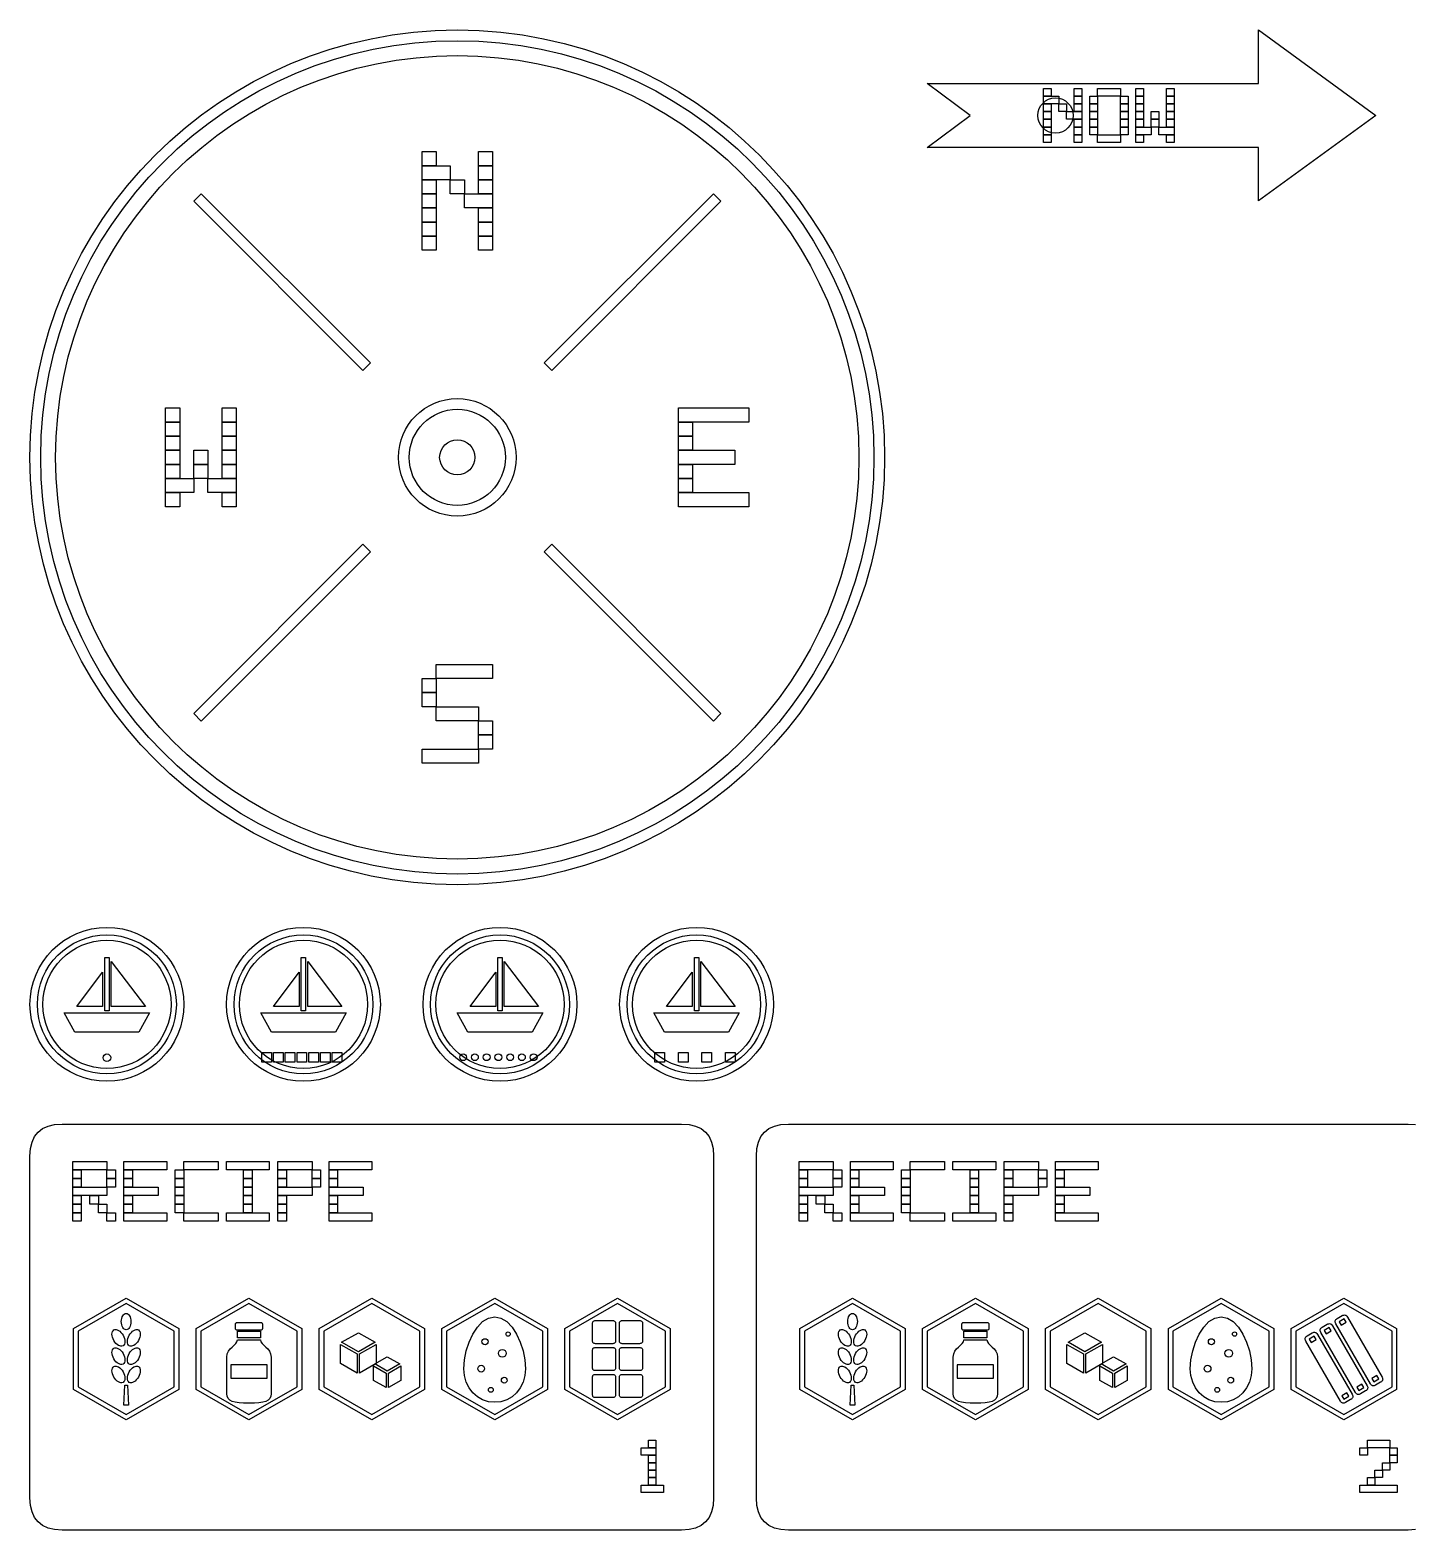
# Model space of a CAD drawing. Extents: x 4 to 296, y 4 to 580.
# Drawn here: x 4 to 133, y 273 to 413.4 of the extents above; entities that cross this region are included whole.
import ezdxf

# ---------------------------------------------------------------- set-up
doc = ezdxf.new("R2010")
doc.units = 0
doc.layers.add('CUT', color=1, linetype='CONTINUOUS')
doc.layers.add('RASTER', color=7, linetype='CONTINUOUS')

msp = doc.modelspace()

# ---------------------------------------------------------------- linework, layer by layer
at = {"layer": 'CUT'}
for points in [[(88, 408.4), (119, 408.4), (119, 413.4), (130, 405.4), (119, 397.4), (119, 402.4), (88, 402.4), (92, 405.4)], [(4, 308), (4.047, 308.703), (4.188, 309.312), (4.422, 309.828), (4.75, 310.25), (5.172, 310.578), (5.688, 310.812), (6.297, 310.953), (7, 311), (65, 311), (65.703, 310.953), (66.313, 310.812), (66.828, 310.578), (67.25, 310.25), (67.578, 309.828), (67.813, 309.312), (67.953, 308.703), (68, 308), (68, 276), (67.953, 275.297), (67.813, 274.687), (67.578, 274.172), (67.25, 273.75), (66.828, 273.422), (66.313, 273.187), (65.703, 273.047), (65, 273), (7, 273), (6.297, 273.047), (5.688, 273.187), (5.172, 273.422), (4.75, 273.75), (4.422, 274.172), (4.188, 274.687), (4.047, 275.297), (4, 276)]]:
    msp.add_lwpolyline(points, close=True, dxfattribs=at)
msp.add_lwpolyline([(133.703, 273.047), (133, 273), (75, 273), (74.297, 273.047), (73.688, 273.187), (73.172, 273.422), (72.75, 273.75), (72.422, 274.172), (72.188, 274.687), (72.047, 275.297), (72, 276), (72, 308), (72.047, 308.703), (72.188, 309.312), (72.422, 309.828), (72.75, 310.25), (73.172, 310.578), (73.688, 310.812), (74.297, 310.953), (75, 311), (133, 311), (133.703, 310.953)], dxfattribs=at)
for centre, radius in [((44, 373.4), 40), ((100, 405.4), 1.65), ((44, 373.4), 1.65), ((11.2, 322.2), 7.2), ((29.6, 322.2), 7.2), ((48, 322.2), 7.2), ((66.4, 322.2), 7.2)]:
    msp.add_circle(centre, radius, dxfattribs=at)
at = {"layer": 'RASTER'}
for points in [[(98.88, 407.92), (99.6, 407.92), (99.6, 407.2), (98.88, 407.2)], [(98.88, 407.2), (100.32, 407.2), (100.32, 406.48), (98.88, 406.48)], [(101.76, 407.92), (102.48, 407.92), (102.48, 407.2), (101.76, 407.2)], [(101.76, 407.2), (102.48, 407.2), (102.48, 406.48), (101.76, 406.48)], [(103.2, 407.2), (103.92, 407.2), (103.92, 406.48), (103.2, 406.48)], [(103.92, 407.92), (106.08, 407.92), (106.08, 407.2), (103.92, 407.2)], [(106.08, 407.2), (106.8, 407.2), (106.8, 406.48), (106.08, 406.48)], [(107.52, 407.92), (108.24, 407.92), (108.24, 407.2), (107.52, 407.2)], [(107.52, 407.2), (108.24, 407.2), (108.24, 406.48), (107.52, 406.48)], [(110.4, 407.92), (111.12, 407.92), (111.12, 407.2), (110.4, 407.2)], [(110.4, 407.2), (111.12, 407.2), (111.12, 406.48), (110.4, 406.48)], [(98.88, 406.48), (99.6, 406.48), (99.6, 405.76), (98.88, 405.76)], [(98.88, 405.76), (99.6, 405.76), (99.6, 405.04), (98.88, 405.04)], [(100.32, 406.48), (101.04, 406.48), (101.04, 405.76), (100.32, 405.76)], [(101.04, 405.76), (102.48, 405.76), (102.48, 405.04), (101.04, 405.04)], [(101.76, 406.48), (102.48, 406.48), (102.48, 405.76), (101.76, 405.76)], [(103.2, 406.48), (103.92, 406.48), (103.92, 405.76), (103.2, 405.76)], [(103.2, 405.76), (103.92, 405.76), (103.92, 405.04), (103.2, 405.04)], [(106.08, 406.48), (106.8, 406.48), (106.8, 405.76), (106.08, 405.76)], [(106.08, 405.76), (106.8, 405.76), (106.8, 405.04), (106.08, 405.04)], [(107.52, 406.48), (108.24, 406.48), (108.24, 405.76), (107.52, 405.76)], [(107.52, 405.76), (108.24, 405.76), (108.24, 405.04), (107.52, 405.04)], [(108.96, 405.76), (109.68, 405.76), (109.68, 405.04), (108.96, 405.04)], [(110.4, 406.48), (111.12, 406.48), (111.12, 405.76), (110.4, 405.76)], [(110.4, 405.76), (111.12, 405.76), (111.12, 405.04), (110.4, 405.04)], [(98.88, 405.04), (99.6, 405.04), (99.6, 404.32), (98.88, 404.32)], [(101.76, 405.04), (102.48, 405.04), (102.48, 404.32), (101.76, 404.32)], [(103.2, 405.04), (103.92, 405.04), (103.92, 404.32), (103.2, 404.32)], [(106.08, 405.04), (106.8, 405.04), (106.8, 404.32), (106.08, 404.32)], [(107.52, 405.04), (108.24, 405.04), (108.24, 404.32), (107.52, 404.32)], [(108.96, 405.04), (109.68, 405.04), (109.68, 404.32), (108.96, 404.32)], [(110.4, 405.04), (111.12, 405.04), (111.12, 404.32), (110.4, 404.32)], [(98.88, 404.32), (99.6, 404.32), (99.6, 403.6), (98.88, 403.6)], [(98.88, 403.6), (99.6, 403.6), (99.6, 402.88), (98.88, 402.88)], [(101.76, 404.32), (102.48, 404.32), (102.48, 403.6), (101.76, 403.6)], [(101.76, 403.6), (102.48, 403.6), (102.48, 402.88), (101.76, 402.88)], [(103.2, 404.32), (103.92, 404.32), (103.92, 403.6), (103.2, 403.6)], [(103.92, 403.6), (106.08, 403.6), (106.08, 402.88), (103.92, 402.88)], [(106.08, 404.32), (106.8, 404.32), (106.8, 403.6), (106.08, 403.6)], [(107.52, 404.32), (108.96, 404.32), (108.96, 403.6), (107.52, 403.6)], [(107.52, 403.6), (108.24, 403.6), (108.24, 402.88), (107.52, 402.88)], [(109.68, 404.32), (111.12, 404.32), (111.12, 403.6), (109.68, 403.6)], [(110.4, 403.6), (111.12, 403.6), (111.12, 402.88), (110.4, 402.88)], [(40.7, 402.02), (42.02, 402.02), (42.02, 400.7), (40.7, 400.7)], [(45.98, 402.02), (47.3, 402.02), (47.3, 400.7), (45.98, 400.7)], [(40.7, 400.7), (43.34, 400.7), (43.34, 399.38), (40.7, 399.38)], [(45.98, 400.7), (47.3, 400.7), (47.3, 399.38), (45.98, 399.38)], [(40.7, 399.38), (42.02, 399.38), (42.02, 398.06), (40.7, 398.06)], [(43.34, 399.38), (44.66, 399.38), (44.66, 398.06), (43.34, 398.06)], [(45.98, 399.38), (47.3, 399.38), (47.3, 398.06), (45.98, 398.06)], [(35.161, 381.532), (19.322, 397.371), (20.029, 398.078), (35.868, 382.239)], [(40.7, 398.06), (42.02, 398.06), (42.02, 396.74), (40.7, 396.74)], [(44.66, 398.06), (47.3, 398.06), (47.3, 396.74), (44.66, 396.74)], [(52.132, 382.239), (67.971, 398.078), (68.678, 397.371), (52.839, 381.532)], [(40.7, 396.74), (42.02, 396.74), (42.02, 395.42), (40.7, 395.42)], [(45.98, 396.74), (47.3, 396.74), (47.3, 395.42), (45.98, 395.42)], [(40.7, 395.42), (42.02, 395.42), (42.02, 394.1), (40.7, 394.1)], [(45.98, 395.42), (47.3, 395.42), (47.3, 394.1), (45.98, 394.1)], [(40.7, 394.1), (42.02, 394.1), (42.02, 392.78), (40.7, 392.78)], [(45.98, 394.1), (47.3, 394.1), (47.3, 392.78), (45.98, 392.78)], [(16.7, 378.02), (18.02, 378.02), (18.02, 376.7), (16.7, 376.7)], [(21.98, 378.02), (23.3, 378.02), (23.3, 376.7), (21.98, 376.7)], [(64.7, 378.02), (71.3, 378.02), (71.3, 376.7), (64.7, 376.7)], [(16.7, 376.7), (18.02, 376.7), (18.02, 375.38), (16.7, 375.38)], [(21.98, 376.7), (23.3, 376.7), (23.3, 375.38), (21.98, 375.38)], [(64.7, 376.7), (66.02, 376.7), (66.02, 375.38), (64.7, 375.38)], [(16.7, 375.38), (18.02, 375.38), (18.02, 374.06), (16.7, 374.06)], [(21.98, 375.38), (23.3, 375.38), (23.3, 374.06), (21.98, 374.06)], [(64.7, 375.38), (66.02, 375.38), (66.02, 374.06), (64.7, 374.06)], [(16.7, 374.06), (18.02, 374.06), (18.02, 372.74), (16.7, 372.74)], [(19.34, 374.06), (20.66, 374.06), (20.66, 372.74), (19.34, 372.74)], [(21.98, 374.06), (23.3, 374.06), (23.3, 372.74), (21.98, 372.74)], [(64.7, 374.06), (69.98, 374.06), (69.98, 372.74), (64.7, 372.74)], [(16.7, 372.74), (18.02, 372.74), (18.02, 371.42), (16.7, 371.42)], [(19.34, 372.74), (20.66, 372.74), (20.66, 371.42), (19.34, 371.42)], [(21.98, 372.74), (23.3, 372.74), (23.3, 371.42), (21.98, 371.42)], [(64.7, 372.74), (66.02, 372.74), (66.02, 371.42), (64.7, 371.42)], [(16.7, 371.42), (19.34, 371.42), (19.34, 370.1), (16.7, 370.1)], [(20.66, 371.42), (23.3, 371.42), (23.3, 370.1), (20.66, 370.1)], [(64.7, 371.42), (66.02, 371.42), (66.02, 370.1), (64.7, 370.1)], [(16.7, 370.1), (18.02, 370.1), (18.02, 368.78), (16.7, 368.78)], [(21.98, 370.1), (23.3, 370.1), (23.3, 368.78), (21.98, 368.78)], [(64.7, 370.1), (71.3, 370.1), (71.3, 368.78), (64.7, 368.78)], [(35.868, 364.561), (20.029, 348.722), (19.322, 349.429), (35.161, 365.268)], [(52.839, 365.268), (68.678, 349.429), (67.971, 348.722), (52.132, 364.561)], [(42.02, 354.02), (47.3, 354.02), (47.3, 352.7), (42.02, 352.7)], [(40.7, 352.7), (42.02, 352.7), (42.02, 351.38), (40.7, 351.38)], [(40.7, 351.38), (42.02, 351.38), (42.02, 350.06), (40.7, 350.06)], [(42.02, 350.06), (45.98, 350.06), (45.98, 348.74), (42.02, 348.74)], [(45.98, 348.74), (47.3, 348.74), (47.3, 347.42), (45.98, 347.42)], [(45.98, 347.42), (47.3, 347.42), (47.3, 346.1), (45.98, 346.1)], [(40.7, 346.1), (45.98, 346.1), (45.98, 344.78), (40.7, 344.78)], [(11, 326.6), (11.4, 326.6), (11.4, 321.6), (11, 321.6)], [(11.6, 326.2), (14.8, 322), (11.6, 322)], [(29.4, 326.6), (29.8, 326.6), (29.8, 321.6), (29.4, 321.6)], [(30, 326.2), (33.2, 322), (30, 322)], [(47.8, 326.6), (48.2, 326.6), (48.2, 321.6), (47.8, 321.6)], [(48.4, 326.2), (51.6, 322), (48.4, 322)], [(66.2, 326.6), (66.6, 326.6), (66.6, 321.6), (66.2, 321.6)], [(66.8, 326.2), (70, 322), (66.8, 322)], [(10.8, 325.2), (10.8, 322), (8.4, 322)], [(29.2, 325.2), (29.2, 322), (26.8, 322)], [(47.6, 325.2), (47.6, 322), (45.2, 322)], [(66, 325.2), (66, 322), (63.6, 322)], [(7.2, 321.4), (15.2, 321.4), (14.2, 319.6), (8.2, 319.6)], [(25.6, 321.4), (33.6, 321.4), (32.6, 319.6), (26.6, 319.6)], [(44, 321.4), (52, 321.4), (51, 319.6), (45, 319.6)], [(62.4, 321.4), (70.4, 321.4), (69.4, 319.6), (63.4, 319.6)], [(25.7, 317.7), (26.6, 317.7), (26.6, 316.8), (25.7, 316.8)], [(26.8, 317.7), (27.7, 317.7), (27.7, 316.8), (26.8, 316.8)], [(27.9, 317.7), (28.8, 317.7), (28.8, 316.8), (27.9, 316.8)], [(29, 317.7), (29.9, 317.7), (29.9, 316.8), (29, 316.8)], [(30.1, 317.7), (31, 317.7), (31, 316.8), (30.1, 316.8)], [(31.2, 317.7), (32.1, 317.7), (32.1, 316.8), (31.2, 316.8)], [(32.3, 317.7), (33.2, 317.7), (33.2, 316.8), (32.3, 316.8)], [(62.5, 317.7), (63.4, 317.7), (63.4, 316.8), (62.5, 316.8)], [(64.7, 317.7), (65.6, 317.7), (65.6, 316.8), (64.7, 316.8)], [(66.9, 317.7), (67.8, 317.7), (67.8, 316.8), (66.9, 316.8)], [(69.1, 317.7), (70, 317.7), (70, 316.8), (69.1, 316.8)], [(8, 307.5), (11.2, 307.5), (11.2, 306.7), (8, 306.7)], [(12.8, 307.5), (16.8, 307.5), (16.8, 306.7), (12.8, 306.7)], [(18.4, 307.5), (21.6, 307.5), (21.6, 306.7), (18.4, 306.7)], [(22.4, 307.5), (26.4, 307.5), (26.4, 306.7), (22.4, 306.7)], [(27.2, 307.5), (30.4, 307.5), (30.4, 306.7), (27.2, 306.7)], [(32, 307.5), (36, 307.5), (36, 306.7), (32, 306.7)], [(76, 307.5), (79.2, 307.5), (79.2, 306.7), (76, 306.7)], [(80.8, 307.5), (84.8, 307.5), (84.8, 306.7), (80.8, 306.7)], [(86.4, 307.5), (89.6, 307.5), (89.6, 306.7), (86.4, 306.7)], [(90.4, 307.5), (94.4, 307.5), (94.4, 306.7), (90.4, 306.7)], [(95.2, 307.5), (98.4, 307.5), (98.4, 306.7), (95.2, 306.7)], [(100, 307.5), (104, 307.5), (104, 306.7), (100, 306.7)], [(8, 306.7), (8.8, 306.7), (8.8, 305.9), (8, 305.9)], [(11.2, 306.7), (12, 306.7), (12, 305.9), (11.2, 305.9)], [(12.8, 306.7), (13.6, 306.7), (13.6, 305.9), (12.8, 305.9)], [(17.6, 306.7), (18.4, 306.7), (18.4, 305.9), (17.6, 305.9)], [(24, 306.7), (24.8, 306.7), (24.8, 305.9), (24, 305.9)], [(27.2, 306.7), (28, 306.7), (28, 305.9), (27.2, 305.9)], [(30.4, 306.7), (31.2, 306.7), (31.2, 305.9), (30.4, 305.9)], [(32, 306.7), (32.8, 306.7), (32.8, 305.9), (32, 305.9)], [(76, 306.7), (76.8, 306.7), (76.8, 305.9), (76, 305.9)], [(79.2, 306.7), (80, 306.7), (80, 305.9), (79.2, 305.9)], [(80.8, 306.7), (81.6, 306.7), (81.6, 305.9), (80.8, 305.9)], [(85.6, 306.7), (86.4, 306.7), (86.4, 305.9), (85.6, 305.9)], [(92, 306.7), (92.8, 306.7), (92.8, 305.9), (92, 305.9)], [(95.2, 306.7), (96, 306.7), (96, 305.9), (95.2, 305.9)], [(98.4, 306.7), (99.2, 306.7), (99.2, 305.9), (98.4, 305.9)], [(100, 306.7), (100.8, 306.7), (100.8, 305.9), (100, 305.9)], [(8, 305.9), (8.8, 305.9), (8.8, 305.1), (8, 305.1)], [(8, 305.1), (11.2, 305.1), (11.2, 304.3), (8, 304.3)], [(11.2, 305.9), (12, 305.9), (12, 305.1), (11.2, 305.1)], [(12.8, 305.9), (13.6, 305.9), (13.6, 305.1), (12.8, 305.1)], [(12.8, 305.1), (16, 305.1), (16, 304.3), (12.8, 304.3)], [(17.6, 305.9), (18.4, 305.9), (18.4, 305.1), (17.6, 305.1)], [(17.6, 305.1), (18.4, 305.1), (18.4, 304.3), (17.6, 304.3)], [(24, 305.9), (24.8, 305.9), (24.8, 305.1), (24, 305.1)], [(24, 305.1), (24.8, 305.1), (24.8, 304.3), (24, 304.3)], [(27.2, 305.9), (28, 305.9), (28, 305.1), (27.2, 305.1)], [(27.2, 305.1), (30.4, 305.1), (30.4, 304.3), (27.2, 304.3)], [(30.4, 305.9), (31.2, 305.9), (31.2, 305.1), (30.4, 305.1)], [(32, 305.9), (32.8, 305.9), (32.8, 305.1), (32, 305.1)], [(32, 305.1), (35.2, 305.1), (35.2, 304.3), (32, 304.3)], [(76, 305.9), (76.8, 305.9), (76.8, 305.1), (76, 305.1)], [(76, 305.1), (79.2, 305.1), (79.2, 304.3), (76, 304.3)], [(79.2, 305.9), (80, 305.9), (80, 305.1), (79.2, 305.1)], [(80.8, 305.9), (81.6, 305.9), (81.6, 305.1), (80.8, 305.1)], [(80.8, 305.1), (84, 305.1), (84, 304.3), (80.8, 304.3)], [(85.6, 305.9), (86.4, 305.9), (86.4, 305.1), (85.6, 305.1)], [(85.6, 305.1), (86.4, 305.1), (86.4, 304.3), (85.6, 304.3)], [(92, 305.9), (92.8, 305.9), (92.8, 305.1), (92, 305.1)], [(92, 305.1), (92.8, 305.1), (92.8, 304.3), (92, 304.3)], [(95.2, 305.9), (96, 305.9), (96, 305.1), (95.2, 305.1)], [(95.2, 305.1), (98.4, 305.1), (98.4, 304.3), (95.2, 304.3)], [(98.4, 305.9), (99.2, 305.9), (99.2, 305.1), (98.4, 305.1)], [(100, 305.9), (100.8, 305.9), (100.8, 305.1), (100, 305.1)], [(100, 305.1), (103.2, 305.1), (103.2, 304.3), (100, 304.3)], [(8, 304.3), (8.8, 304.3), (8.8, 303.5), (8, 303.5)], [(8, 303.5), (8.8, 303.5), (8.8, 302.7), (8, 302.7)], [(9.6, 304.3), (10.4, 304.3), (10.4, 303.5), (9.6, 303.5)], [(10.4, 303.5), (11.2, 303.5), (11.2, 302.7), (10.4, 302.7)], [(12.8, 304.3), (13.6, 304.3), (13.6, 303.5), (12.8, 303.5)], [(12.8, 303.5), (13.6, 303.5), (13.6, 302.7), (12.8, 302.7)], [(17.6, 304.3), (18.4, 304.3), (18.4, 303.5), (17.6, 303.5)], [(17.6, 303.5), (18.4, 303.5), (18.4, 302.7), (17.6, 302.7)], [(24, 304.3), (24.8, 304.3), (24.8, 303.5), (24, 303.5)], [(24, 303.5), (24.8, 303.5), (24.8, 302.7), (24, 302.7)], [(27.2, 304.3), (28, 304.3), (28, 303.5), (27.2, 303.5)], [(27.2, 303.5), (28, 303.5), (28, 302.7), (27.2, 302.7)], [(32, 304.3), (32.8, 304.3), (32.8, 303.5), (32, 303.5)], [(32, 303.5), (32.8, 303.5), (32.8, 302.7), (32, 302.7)], [(76, 304.3), (76.8, 304.3), (76.8, 303.5), (76, 303.5)], [(76, 303.5), (76.8, 303.5), (76.8, 302.7), (76, 302.7)], [(77.6, 304.3), (78.4, 304.3), (78.4, 303.5), (77.6, 303.5)], [(78.4, 303.5), (79.2, 303.5), (79.2, 302.7), (78.4, 302.7)], [(80.8, 304.3), (81.6, 304.3), (81.6, 303.5), (80.8, 303.5)], [(80.8, 303.5), (81.6, 303.5), (81.6, 302.7), (80.8, 302.7)], [(85.6, 304.3), (86.4, 304.3), (86.4, 303.5), (85.6, 303.5)], [(85.6, 303.5), (86.4, 303.5), (86.4, 302.7), (85.6, 302.7)], [(92, 304.3), (92.8, 304.3), (92.8, 303.5), (92, 303.5)], [(92, 303.5), (92.8, 303.5), (92.8, 302.7), (92, 302.7)], [(95.2, 304.3), (96, 304.3), (96, 303.5), (95.2, 303.5)], [(95.2, 303.5), (96, 303.5), (96, 302.7), (95.2, 302.7)], [(100, 304.3), (100.8, 304.3), (100.8, 303.5), (100, 303.5)], [(100, 303.5), (100.8, 303.5), (100.8, 302.7), (100, 302.7)], [(8, 302.7), (8.8, 302.7), (8.8, 301.9), (8, 301.9)], [(11.2, 302.7), (12, 302.7), (12, 301.9), (11.2, 301.9)], [(12.8, 302.7), (16.8, 302.7), (16.8, 301.9), (12.8, 301.9)], [(18.4, 302.7), (21.6, 302.7), (21.6, 301.9), (18.4, 301.9)], [(22.4, 302.7), (26.4, 302.7), (26.4, 301.9), (22.4, 301.9)], [(27.2, 302.7), (28, 302.7), (28, 301.9), (27.2, 301.9)], [(32, 302.7), (36, 302.7), (36, 301.9), (32, 301.9)], [(76, 302.7), (76.8, 302.7), (76.8, 301.9), (76, 301.9)], [(79.2, 302.7), (80, 302.7), (80, 301.9), (79.2, 301.9)], [(80.8, 302.7), (84.8, 302.7), (84.8, 301.9), (80.8, 301.9)], [(86.4, 302.7), (89.6, 302.7), (89.6, 301.9), (86.4, 301.9)], [(90.4, 302.7), (94.4, 302.7), (94.4, 301.9), (90.4, 301.9)], [(95.2, 302.7), (96, 302.7), (96, 301.9), (95.2, 301.9)], [(100, 302.7), (104, 302.7), (104, 301.9), (100, 301.9)], [(13, 294.7), (17.936, 291.85), (17.936, 286.15), (13, 283.3), (8.064, 286.15), (8.064, 291.85)], [(13, 294.2), (8.497, 291.6), (8.497, 286.4), (13, 283.8), (17.503, 286.4), (17.503, 291.6), (13, 294.2)], [(24.5, 294.7), (29.436, 291.85), (29.436, 286.15), (24.5, 283.3), (19.564, 286.15), (19.564, 291.85)], [(24.5, 294.2), (19.997, 291.6), (19.997, 286.4), (24.5, 283.8), (29.003, 286.4), (29.003, 291.6), (24.5, 294.2)], [(36, 294.7), (40.936, 291.85), (40.936, 286.15), (36, 283.3), (31.064, 286.15), (31.064, 291.85)], [(36, 294.2), (31.497, 291.6), (31.497, 286.4), (36, 283.8), (40.503, 286.4), (40.503, 291.6), (36, 294.2)], [(47.5, 294.7), (52.436, 291.85), (52.436, 286.15), (47.5, 283.3), (42.564, 286.15), (42.564, 291.85)], [(47.5, 294.2), (42.997, 291.6), (42.997, 286.4), (47.5, 283.8), (52.003, 286.4), (52.003, 291.6), (47.5, 294.2)], [(59, 294.7), (63.936, 291.85), (63.936, 286.15), (59, 283.3), (54.064, 286.15), (54.064, 291.85)], [(59, 294.2), (54.497, 291.6), (54.497, 286.4), (59, 283.8), (63.503, 286.4), (63.503, 291.6), (59, 294.2)], [(81, 294.7), (85.936, 291.85), (85.936, 286.15), (81, 283.3), (76.064, 286.15), (76.064, 291.85)], [(81, 294.2), (76.497, 291.6), (76.497, 286.4), (81, 283.8), (85.503, 286.4), (85.503, 291.6), (81, 294.2)], [(92.5, 294.7), (97.436, 291.85), (97.436, 286.15), (92.5, 283.3), (87.564, 286.15), (87.564, 291.85)], [(92.5, 294.2), (87.997, 291.6), (87.997, 286.4), (92.5, 283.8), (97.003, 286.4), (97.003, 291.6), (92.5, 294.2)], [(104, 294.7), (108.936, 291.85), (108.936, 286.15), (104, 283.3), (99.064, 286.15), (99.064, 291.85)], [(104, 294.2), (99.497, 291.6), (99.497, 286.4), (104, 283.8), (108.503, 286.4), (108.503, 291.6), (104, 294.2)], [(115.5, 294.7), (120.436, 291.85), (120.436, 286.15), (115.5, 283.3), (110.564, 286.15), (110.564, 291.85)], [(115.5, 294.2), (110.997, 291.6), (110.997, 286.4), (115.5, 283.8), (120.003, 286.4), (120.003, 291.6), (115.5, 294.2)], [(127, 294.7), (131.936, 291.85), (131.936, 286.15), (127, 283.3), (122.064, 286.15), (122.064, 291.85)], [(127, 294.2), (122.497, 291.6), (122.497, 286.4), (127, 283.8), (131.503, 286.4), (131.503, 291.6), (127, 294.2)], [(13.45, 292.51), (13.441, 292.356), (13.415, 292.212), (13.373, 292.082), (13.318, 291.969), (13.252, 291.876), (13.175, 291.805), (13.091, 291.761), (13, 291.745), (12.909, 291.761), (12.825, 291.805), (12.748, 291.876), (12.682, 291.969), (12.627, 292.082), (12.585, 292.212), (12.559, 292.356), (12.55, 292.51), (12.559, 292.664), (12.585, 292.808), (12.627, 292.938), (12.682, 293.051), (12.748, 293.144), (12.825, 293.215), (12.909, 293.259), (13, 293.275), (13.091, 293.259), (13.175, 293.215), (13.252, 293.144), (13.318, 293.051), (13.373, 292.938), (13.415, 292.808), (13.441, 292.664), (13.45, 292.51)], [(23.24, 292.24), (23.243, 292.282), (23.251, 292.319), (23.265, 292.35), (23.285, 292.375), (23.31, 292.395), (23.341, 292.409), (23.378, 292.417), (23.42, 292.42), (25.58, 292.42), (25.622, 292.417), (25.659, 292.409), (25.69, 292.395), (25.715, 292.375), (25.735, 292.35), (25.749, 292.319), (25.757, 292.282), (25.76, 292.24), (25.76, 291.88), (25.757, 291.838), (25.749, 291.801), (25.735, 291.77), (25.715, 291.745), (25.69, 291.725), (25.659, 291.711), (25.622, 291.703), (25.58, 291.7), (23.42, 291.7), (23.378, 291.703), (23.341, 291.711), (23.31, 291.725), (23.285, 291.745), (23.265, 291.77), (23.251, 291.801), (23.243, 291.838), (23.24, 291.88)], [(47.5, 292.96), (48.089, 292.84), (48.633, 292.504), (49.123, 291.992), (49.548, 291.34), (49.896, 290.587), (50.158, 289.771), (50.323, 288.929), (50.38, 288.1), (50.323, 287.448), (50.158, 286.848), (49.896, 286.312), (49.548, 285.85), (49.123, 285.472), (48.633, 285.189), (48.089, 285.012), (47.5, 284.95), (46.911, 285.012), (46.367, 285.189), (45.877, 285.472), (45.453, 285.85), (45.104, 286.312), (44.842, 286.848), (44.677, 287.448), (44.62, 288.1), (44.677, 288.929), (44.842, 289.771), (45.104, 290.587), (45.453, 291.34), (45.877, 291.992), (46.367, 292.504), (46.911, 292.84), (47.5, 292.96)], [(56.66, 292.33), (56.664, 292.393), (56.677, 292.448), (56.698, 292.495), (56.728, 292.532), (56.765, 292.562), (56.812, 292.583), (56.867, 292.596), (56.93, 292.6), (58.55, 292.6), (58.613, 292.596), (58.668, 292.583), (58.715, 292.562), (58.753, 292.532), (58.782, 292.495), (58.803, 292.448), (58.816, 292.393), (58.82, 292.33), (58.82, 290.71), (58.816, 290.647), (58.803, 290.592), (58.782, 290.545), (58.753, 290.507), (58.715, 290.478), (58.668, 290.457), (58.613, 290.444), (58.55, 290.44), (56.93, 290.44), (56.867, 290.444), (56.812, 290.457), (56.765, 290.478), (56.727, 290.507), (56.698, 290.545), (56.677, 290.592), (56.664, 290.647), (56.66, 290.71)], [(59.18, 292.33), (59.184, 292.393), (59.197, 292.448), (59.218, 292.495), (59.247, 292.532), (59.285, 292.562), (59.332, 292.583), (59.387, 292.596), (59.45, 292.6), (61.07, 292.6), (61.133, 292.596), (61.188, 292.583), (61.235, 292.562), (61.273, 292.532), (61.302, 292.495), (61.323, 292.448), (61.336, 292.393), (61.34, 292.33), (61.34, 290.71), (61.336, 290.647), (61.323, 290.592), (61.302, 290.545), (61.273, 290.507), (61.235, 290.478), (61.188, 290.457), (61.133, 290.444), (61.07, 290.44), (59.45, 290.44), (59.387, 290.444), (59.332, 290.457), (59.285, 290.478), (59.247, 290.507), (59.218, 290.545), (59.197, 290.592), (59.184, 290.647), (59.18, 290.71)], [(81.45, 292.51), (81.441, 292.356), (81.415, 292.212), (81.373, 292.082), (81.318, 291.969), (81.252, 291.876), (81.175, 291.805), (81.091, 291.761), (81, 291.745), (80.909, 291.761), (80.825, 291.805), (80.748, 291.876), (80.682, 291.969), (80.627, 292.082), (80.585, 292.212), (80.559, 292.356), (80.55, 292.51), (80.559, 292.664), (80.585, 292.808), (80.627, 292.938), (80.682, 293.051), (80.748, 293.144), (80.825, 293.215), (80.909, 293.259), (81, 293.275), (81.091, 293.259), (81.175, 293.215), (81.252, 293.144), (81.318, 293.051), (81.373, 292.938), (81.415, 292.808), (81.441, 292.664), (81.45, 292.51)], [(91.24, 292.24), (91.243, 292.282), (91.251, 292.319), (91.265, 292.35), (91.285, 292.375), (91.31, 292.395), (91.341, 292.409), (91.378, 292.417), (91.42, 292.42), (93.58, 292.42), (93.622, 292.417), (93.659, 292.409), (93.69, 292.395), (93.715, 292.375), (93.735, 292.35), (93.749, 292.319), (93.757, 292.282), (93.76, 292.24), (93.76, 291.88), (93.757, 291.838), (93.749, 291.801), (93.735, 291.77), (93.715, 291.745), (93.69, 291.725), (93.659, 291.711), (93.622, 291.703), (93.58, 291.7), (91.42, 291.7), (91.378, 291.703), (91.341, 291.711), (91.31, 291.725), (91.285, 291.745), (91.265, 291.77), (91.251, 291.801), (91.243, 291.838), (91.24, 291.88)], [(115.5, 292.96), (116.089, 292.84), (116.633, 292.504), (117.123, 291.992), (117.548, 291.34), (117.896, 290.587), (118.158, 289.771), (118.323, 288.929), (118.38, 288.1), (118.323, 287.448), (118.158, 286.848), (117.896, 286.312), (117.548, 285.85), (117.123, 285.472), (116.633, 285.189), (116.089, 285.012), (115.5, 284.95), (114.911, 285.012), (114.367, 285.189), (113.877, 285.472), (113.453, 285.85), (113.104, 286.312), (112.842, 286.848), (112.677, 287.448), (112.62, 288.1), (112.677, 288.929), (112.842, 289.771), (113.104, 290.587), (113.453, 291.34), (113.877, 291.992), (114.367, 292.504), (114.911, 292.84), (115.5, 292.96)], [(124.834, 291.491), (124.797, 291.567), (124.775, 291.639), (124.769, 291.706), (124.777, 291.77), (124.802, 291.829), (124.841, 291.884), (124.896, 291.936), (124.966, 291.983), (125.434, 292.253), (125.51, 292.29), (125.581, 292.312), (125.649, 292.319), (125.713, 292.31), (125.772, 292.286), (125.827, 292.246), (125.879, 292.191), (125.926, 292.121), (129.166, 286.509), (129.203, 286.433), (129.225, 286.361), (129.231, 286.294), (129.223, 286.23), (129.198, 286.171), (129.159, 286.116), (129.104, 286.064), (129.034, 286.017), (128.566, 285.747), (128.49, 285.71), (128.419, 285.688), (128.351, 285.681), (128.287, 285.69), (128.228, 285.714), (128.173, 285.754), (128.121, 285.809), (128.074, 285.879)], [(126.237, 292.301), (126.2, 292.377), (126.178, 292.449), (126.172, 292.516), (126.18, 292.58), (126.204, 292.639), (126.244, 292.694), (126.299, 292.746), (126.369, 292.793), (126.837, 293.063), (126.913, 293.1), (126.984, 293.122), (127.052, 293.129), (127.116, 293.12), (127.175, 293.096), (127.23, 293.056), (127.281, 293.001), (127.329, 292.931), (130.569, 287.319), (130.606, 287.243), (130.628, 287.171), (130.634, 287.104), (130.626, 287.04), (130.601, 286.981), (130.562, 286.926), (130.507, 286.874), (130.437, 286.827), (129.969, 286.557), (129.893, 286.52), (129.821, 286.498), (129.754, 286.491), (129.69, 286.5), (129.631, 286.524), (129.576, 286.564), (129.524, 286.619), (129.477, 286.689)], [(126.549, 292.481), (126.729, 292.169), (127.197, 292.439), (127.017, 292.751), (126.549, 292.481)], [(12.709, 291.227), (12.786, 291.073), (12.841, 290.92), (12.874, 290.771), (12.885, 290.631), (12.874, 290.504), (12.841, 290.394), (12.785, 290.304), (12.708, 290.24), (12.612, 290.205), (12.507, 290.201), (12.395, 290.228), (12.279, 290.281), (12.164, 290.361), (12.051, 290.464), (11.946, 290.588), (11.851, 290.732), (11.774, 290.887), (11.719, 291.04), (11.686, 291.189), (11.675, 291.329), (11.686, 291.456), (11.719, 291.566), (11.775, 291.656), (11.853, 291.72), (11.948, 291.755), (12.053, 291.759), (12.165, 291.732), (12.281, 291.679), (12.396, 291.599), (12.509, 291.496), (12.614, 291.372), (12.709, 291.227)], [(14.149, 290.732), (14.054, 290.588), (13.949, 290.464), (13.836, 290.361), (13.721, 290.281), (13.605, 290.228), (13.493, 290.201), (13.388, 290.205), (13.293, 290.24), (13.215, 290.304), (13.159, 290.394), (13.126, 290.504), (13.115, 290.631), (13.126, 290.771), (13.159, 290.92), (13.214, 291.073), (13.291, 291.227), (13.386, 291.372), (13.491, 291.496), (13.604, 291.599), (13.719, 291.679), (13.835, 291.732), (13.947, 291.759), (14.052, 291.755), (14.148, 291.72), (14.225, 291.656), (14.281, 291.566), (14.314, 291.456), (14.325, 291.329), (14.314, 291.189), (14.281, 291.04), (14.226, 290.887), (14.149, 290.732)], [(23.42, 290.8), (25.58, 290.8), (25.623, 290.612), (25.735, 290.446), (25.893, 290.287), (26.075, 290.125), (26.257, 289.946), (26.415, 289.737), (26.527, 289.486), (26.57, 289.18), (26.57, 285.76), (26.54, 285.515), (26.449, 285.316), (26.295, 285.159), (26.075, 285.04), (25.788, 284.955), (25.431, 284.899), (25.002, 284.869), (24.5, 284.86), (23.998, 284.869), (23.569, 284.899), (23.212, 284.955), (22.925, 285.04), (22.705, 285.159), (22.551, 285.316), (22.46, 285.515), (22.43, 285.76), (22.43, 289.18), (22.473, 289.486), (22.585, 289.737), (22.743, 289.946), (22.925, 290.125), (23.107, 290.287), (23.265, 290.446), (23.377, 290.612), (23.42, 290.8)], [(23.42, 291.61), (25.58, 291.61), (25.58, 290.98), (23.42, 290.98)], [(34.74, 291.466), (36.306, 290.566), (34.74, 289.666), (33.174, 290.566)], [(80.709, 291.227), (80.786, 291.073), (80.841, 290.92), (80.874, 290.771), (80.885, 290.631), (80.874, 290.504), (80.841, 290.394), (80.785, 290.304), (80.708, 290.24), (80.612, 290.205), (80.507, 290.201), (80.395, 290.228), (80.279, 290.281), (80.164, 290.361), (80.051, 290.464), (79.946, 290.588), (79.851, 290.732), (79.774, 290.887), (79.719, 291.04), (79.686, 291.189), (79.675, 291.329), (79.686, 291.456), (79.719, 291.566), (79.775, 291.656), (79.853, 291.72), (79.948, 291.755), (80.053, 291.759), (80.165, 291.732), (80.281, 291.679), (80.396, 291.599), (80.509, 291.496), (80.614, 291.372), (80.709, 291.227)], [(82.149, 290.732), (82.054, 290.588), (81.949, 290.464), (81.836, 290.361), (81.721, 290.281), (81.605, 290.228), (81.493, 290.201), (81.388, 290.205), (81.293, 290.24), (81.215, 290.304), (81.159, 290.394), (81.126, 290.504), (81.115, 290.631), (81.126, 290.771), (81.159, 290.92), (81.214, 291.073), (81.291, 291.227), (81.386, 291.372), (81.491, 291.496), (81.604, 291.599), (81.719, 291.679), (81.835, 291.732), (81.947, 291.759), (82.052, 291.755), (82.148, 291.72), (82.225, 291.656), (82.281, 291.566), (82.314, 291.456), (82.325, 291.329), (82.314, 291.189), (82.281, 291.04), (82.226, 290.887), (82.149, 290.732)], [(91.42, 290.8), (93.58, 290.8), (93.623, 290.612), (93.735, 290.446), (93.893, 290.287), (94.075, 290.125), (94.257, 289.946), (94.415, 289.737), (94.527, 289.486), (94.57, 289.18), (94.57, 285.76), (94.54, 285.515), (94.449, 285.316), (94.295, 285.159), (94.075, 285.04), (93.788, 284.955), (93.431, 284.899), (93.002, 284.869), (92.5, 284.86), (91.998, 284.869), (91.569, 284.899), (91.212, 284.955), (90.925, 285.04), (90.705, 285.159), (90.551, 285.316), (90.46, 285.515), (90.43, 285.76), (90.43, 289.18), (90.473, 289.486), (90.585, 289.737), (90.743, 289.946), (90.925, 290.125), (91.107, 290.287), (91.265, 290.446), (91.377, 290.612), (91.42, 290.8)], [(91.42, 291.61), (93.58, 291.61), (93.58, 290.98), (91.42, 290.98)], [(102.74, 291.466), (104.306, 290.566), (102.74, 289.666), (101.174, 290.566)], [(123.431, 290.681), (123.394, 290.757), (123.372, 290.829), (123.366, 290.896), (123.374, 290.96), (123.399, 291.019), (123.438, 291.074), (123.493, 291.126), (123.563, 291.173), (124.031, 291.443), (124.107, 291.48), (124.179, 291.502), (124.246, 291.509), (124.31, 291.5), (124.369, 291.476), (124.424, 291.436), (124.476, 291.381), (124.523, 291.311), (127.763, 285.699), (127.8, 285.623), (127.822, 285.551), (127.828, 285.484), (127.82, 285.42), (127.796, 285.361), (127.756, 285.306), (127.701, 285.254), (127.631, 285.207), (127.163, 284.937), (127.087, 284.9), (127.016, 284.878), (126.948, 284.871), (126.884, 284.88), (126.825, 284.904), (126.77, 284.944), (126.719, 284.999), (126.671, 285.069)], [(123.743, 290.861), (123.923, 290.549), (124.391, 290.819), (124.211, 291.131), (123.743, 290.861)], [(125.146, 291.671), (125.326, 291.359), (125.794, 291.629), (125.614, 291.941), (125.146, 291.671)], [(12.709, 289.517), (12.786, 289.363), (12.841, 289.21), (12.874, 289.061), (12.885, 288.921), (12.874, 288.794), (12.841, 288.684), (12.785, 288.594), (12.708, 288.53), (12.612, 288.495), (12.507, 288.491), (12.395, 288.518), (12.279, 288.571), (12.164, 288.651), (12.051, 288.754), (11.946, 288.878), (11.851, 289.022), (11.774, 289.177), (11.719, 289.33), (11.686, 289.479), (11.675, 289.619), (11.686, 289.746), (11.719, 289.856), (11.775, 289.946), (11.853, 290.01), (11.948, 290.045), (12.053, 290.049), (12.165, 290.022), (12.281, 289.969), (12.396, 289.889), (12.509, 289.786), (12.614, 289.662), (12.709, 289.517)], [(14.149, 289.022), (14.054, 288.878), (13.949, 288.754), (13.836, 288.651), (13.721, 288.571), (13.605, 288.518), (13.493, 288.491), (13.388, 288.495), (13.293, 288.53), (13.215, 288.594), (13.159, 288.684), (13.126, 288.794), (13.115, 288.921), (13.126, 289.061), (13.159, 289.21), (13.214, 289.363), (13.291, 289.517), (13.386, 289.662), (13.491, 289.786), (13.604, 289.889), (13.719, 289.969), (13.835, 290.022), (13.947, 290.049), (14.052, 290.045), (14.148, 290.01), (14.225, 289.946), (14.281, 289.856), (14.314, 289.746), (14.325, 289.619), (14.314, 289.479), (14.281, 289.33), (14.226, 289.177), (14.149, 289.022)], [(33.064, 290.377), (34.63, 289.477), (34.63, 287.677), (33.064, 288.577)], [(34.85, 289.477), (36.416, 290.377), (36.416, 288.577), (34.85, 287.677)], [(56.66, 289.81), (56.664, 289.873), (56.677, 289.928), (56.698, 289.975), (56.728, 290.012), (56.765, 290.042), (56.812, 290.063), (56.867, 290.076), (56.93, 290.08), (58.55, 290.08), (58.613, 290.076), (58.668, 290.063), (58.715, 290.042), (58.753, 290.012), (58.782, 289.975), (58.803, 289.928), (58.816, 289.873), (58.82, 289.81), (58.82, 288.19), (58.816, 288.127), (58.803, 288.072), (58.782, 288.025), (58.753, 287.987), (58.715, 287.958), (58.668, 287.937), (58.613, 287.924), (58.55, 287.92), (56.93, 287.92), (56.867, 287.924), (56.812, 287.937), (56.765, 287.958), (56.727, 287.987), (56.698, 288.025), (56.677, 288.072), (56.664, 288.127), (56.66, 288.19)], [(59.18, 289.81), (59.184, 289.873), (59.197, 289.928), (59.218, 289.975), (59.247, 290.012), (59.285, 290.042), (59.332, 290.063), (59.387, 290.076), (59.45, 290.08), (61.07, 290.08), (61.133, 290.076), (61.188, 290.063), (61.235, 290.042), (61.273, 290.012), (61.302, 289.975), (61.323, 289.928), (61.336, 289.873), (61.34, 289.81), (61.34, 288.19), (61.336, 288.127), (61.323, 288.072), (61.302, 288.025), (61.273, 287.987), (61.235, 287.958), (61.188, 287.937), (61.133, 287.924), (61.07, 287.92), (59.45, 287.92), (59.387, 287.924), (59.332, 287.937), (59.285, 287.958), (59.247, 287.987), (59.218, 288.025), (59.197, 288.072), (59.184, 288.127), (59.18, 288.19)], [(80.709, 289.517), (80.786, 289.363), (80.841, 289.21), (80.874, 289.061), (80.885, 288.921), (80.874, 288.794), (80.841, 288.684), (80.785, 288.594), (80.708, 288.53), (80.612, 288.495), (80.507, 288.491), (80.395, 288.518), (80.279, 288.571), (80.164, 288.651), (80.051, 288.754), (79.946, 288.878), (79.851, 289.022), (79.774, 289.177), (79.719, 289.33), (79.686, 289.479), (79.675, 289.619), (79.686, 289.746), (79.719, 289.856), (79.775, 289.946), (79.853, 290.01), (79.948, 290.045), (80.053, 290.049), (80.165, 290.022), (80.281, 289.969), (80.396, 289.889), (80.509, 289.786), (80.614, 289.662), (80.709, 289.517)], [(82.149, 289.022), (82.054, 288.878), (81.949, 288.754), (81.836, 288.651), (81.721, 288.571), (81.605, 288.518), (81.493, 288.491), (81.388, 288.495), (81.293, 288.53), (81.215, 288.594), (81.159, 288.684), (81.126, 288.794), (81.115, 288.921), (81.126, 289.061), (81.159, 289.21), (81.214, 289.363), (81.291, 289.517), (81.386, 289.662), (81.491, 289.786), (81.604, 289.889), (81.719, 289.969), (81.835, 290.022), (81.947, 290.049), (82.052, 290.045), (82.148, 290.01), (82.225, 289.946), (82.281, 289.856), (82.314, 289.746), (82.325, 289.619), (82.314, 289.479), (82.281, 289.33), (82.226, 289.177), (82.149, 289.022)], [(101.064, 290.377), (102.63, 289.477), (102.63, 287.677), (101.064, 288.577)], [(102.85, 289.477), (104.416, 290.377), (104.416, 288.577), (102.85, 287.677)], [(12.709, 287.807), (12.786, 287.653), (12.841, 287.5), (12.874, 287.351), (12.885, 287.211), (12.874, 287.084), (12.841, 286.974), (12.785, 286.884), (12.708, 286.82), (12.612, 286.785), (12.507, 286.781), (12.395, 286.808), (12.279, 286.861), (12.164, 286.941), (12.051, 287.044), (11.946, 287.168), (11.851, 287.312), (11.774, 287.467), (11.719, 287.62), (11.686, 287.769), (11.675, 287.909), (11.686, 288.036), (11.719, 288.146), (11.775, 288.236), (11.853, 288.3), (11.948, 288.335), (12.053, 288.339), (12.165, 288.312), (12.281, 288.259), (12.396, 288.179), (12.509, 288.076), (12.614, 287.952), (12.709, 287.807)], [(14.149, 287.312), (14.054, 287.168), (13.949, 287.044), (13.836, 286.941), (13.721, 286.861), (13.605, 286.808), (13.493, 286.781), (13.388, 286.785), (13.293, 286.82), (13.215, 286.884), (13.159, 286.974), (13.126, 287.084), (13.115, 287.211), (13.126, 287.351), (13.159, 287.5), (13.214, 287.653), (13.291, 287.807), (13.386, 287.952), (13.491, 288.076), (13.604, 288.179), (13.719, 288.259), (13.835, 288.312), (13.947, 288.339), (14.052, 288.335), (14.148, 288.3), (14.225, 288.236), (14.281, 288.146), (14.314, 288.036), (14.325, 287.909), (14.314, 287.769), (14.281, 287.62), (14.226, 287.467), (14.149, 287.312)], [(22.79, 288.46), (22.79, 287.2), (26.21, 287.2), (26.21, 288.46), (22.79, 288.46)], [(36.156, 288.352), (37.33, 287.677), (37.33, 286.327), (36.156, 287.002)], [(37.44, 289.216), (38.615, 288.541), (37.44, 287.866), (36.266, 288.541)], [(37.55, 287.677), (38.724, 288.352), (38.724, 287.002), (37.55, 286.327)], [(80.709, 287.807), (80.786, 287.653), (80.841, 287.5), (80.874, 287.351), (80.885, 287.211), (80.874, 287.084), (80.841, 286.974), (80.785, 286.884), (80.708, 286.82), (80.612, 286.785), (80.507, 286.781), (80.395, 286.808), (80.279, 286.861), (80.164, 286.941), (80.051, 287.044), (79.946, 287.168), (79.851, 287.312), (79.774, 287.467), (79.719, 287.62), (79.686, 287.769), (79.675, 287.909), (79.686, 288.036), (79.719, 288.146), (79.775, 288.236), (79.853, 288.3), (79.948, 288.335), (80.053, 288.339), (80.165, 288.312), (80.281, 288.259), (80.396, 288.179), (80.509, 288.076), (80.614, 287.952), (80.709, 287.807)], [(82.149, 287.312), (82.054, 287.168), (81.949, 287.044), (81.836, 286.941), (81.721, 286.861), (81.605, 286.808), (81.493, 286.781), (81.388, 286.785), (81.293, 286.82), (81.215, 286.884), (81.159, 286.974), (81.126, 287.084), (81.115, 287.211), (81.126, 287.351), (81.159, 287.5), (81.214, 287.653), (81.291, 287.807), (81.386, 287.952), (81.491, 288.076), (81.604, 288.179), (81.719, 288.259), (81.835, 288.312), (81.947, 288.339), (82.052, 288.335), (82.148, 288.3), (82.225, 288.236), (82.281, 288.146), (82.314, 288.036), (82.325, 287.909), (82.314, 287.769), (82.281, 287.62), (82.226, 287.467), (82.149, 287.312)], [(90.79, 288.46), (90.79, 287.2), (94.21, 287.2), (94.21, 288.46), (90.79, 288.46)], [(104.156, 288.352), (105.33, 287.677), (105.33, 286.327), (104.156, 287.002)], [(105.44, 289.216), (106.614, 288.541), (105.44, 287.866), (104.266, 288.541)], [(105.55, 287.677), (106.724, 288.352), (106.724, 287.002), (105.55, 286.327)], [(12.865, 286.57), (13.135, 286.57), (13.225, 284.68), (12.775, 284.68)], [(56.66, 287.29), (56.664, 287.353), (56.677, 287.408), (56.698, 287.455), (56.728, 287.492), (56.765, 287.522), (56.812, 287.543), (56.867, 287.556), (56.93, 287.56), (58.55, 287.56), (58.613, 287.556), (58.668, 287.543), (58.715, 287.522), (58.753, 287.492), (58.782, 287.455), (58.803, 287.408), (58.816, 287.353), (58.82, 287.29), (58.82, 285.67), (58.816, 285.607), (58.803, 285.552), (58.782, 285.505), (58.753, 285.467), (58.715, 285.438), (58.668, 285.417), (58.613, 285.404), (58.55, 285.4), (56.93, 285.4), (56.867, 285.404), (56.812, 285.417), (56.765, 285.438), (56.727, 285.467), (56.698, 285.505), (56.677, 285.552), (56.664, 285.607), (56.66, 285.67)], [(59.18, 287.29), (59.184, 287.353), (59.197, 287.408), (59.218, 287.455), (59.247, 287.492), (59.285, 287.522), (59.332, 287.543), (59.387, 287.556), (59.45, 287.56), (61.07, 287.56), (61.133, 287.556), (61.188, 287.543), (61.235, 287.522), (61.273, 287.492), (61.302, 287.455), (61.323, 287.408), (61.336, 287.353), (61.34, 287.29), (61.34, 285.67), (61.336, 285.607), (61.323, 285.552), (61.302, 285.505), (61.273, 285.467), (61.235, 285.438), (61.188, 285.417), (61.133, 285.404), (61.07, 285.4), (59.45, 285.4), (59.387, 285.404), (59.332, 285.417), (59.285, 285.438), (59.247, 285.467), (59.218, 285.505), (59.197, 285.552), (59.184, 285.607), (59.18, 285.67)], [(80.865, 286.57), (81.135, 286.57), (81.225, 284.68), (80.775, 284.68)], [(128.206, 286.371), (128.386, 286.059), (128.854, 286.329), (128.674, 286.641), (128.206, 286.371)], [(129.609, 287.181), (129.789, 286.869), (130.257, 287.139), (130.077, 287.451), (129.609, 287.181)], [(126.803, 285.561), (126.983, 285.249), (127.451, 285.519), (127.271, 285.831), (126.803, 285.561)], [(61.9, 281.4), (62.6, 281.4), (62.6, 280.7), (61.9, 280.7)], [(129.2, 281.4), (131.3, 281.4), (131.3, 280.7), (129.2, 280.7)], [(61.2, 280.7), (62.6, 280.7), (62.6, 280), (61.2, 280)], [(61.9, 280), (62.6, 280), (62.6, 279.3), (61.9, 279.3)], [(128.5, 280.7), (129.2, 280.7), (129.2, 280), (128.5, 280)], [(131.3, 280.7), (132, 280.7), (132, 280), (131.3, 280)], [(131.3, 280), (132, 280), (132, 279.3), (131.3, 279.3)], [(61.9, 279.3), (62.6, 279.3), (62.6, 278.6), (61.9, 278.6)], [(61.9, 278.6), (62.6, 278.6), (62.6, 277.9), (61.9, 277.9)], [(129.9, 278.6), (130.6, 278.6), (130.6, 277.9), (129.9, 277.9)], [(130.6, 279.3), (131.3, 279.3), (131.3, 278.6), (130.6, 278.6)], [(61.2, 277.2), (63.3, 277.2), (63.3, 276.5), (61.2, 276.5)], [(61.9, 277.9), (62.6, 277.9), (62.6, 277.2), (61.9, 277.2)], [(128.5, 277.2), (132, 277.2), (132, 276.5), (128.5, 276.5)], [(129.2, 277.9), (129.9, 277.9), (129.9, 277.2), (129.2, 277.2)]]:
    msp.add_lwpolyline(points, close=True, dxfattribs=at)
for centre, radius in [((44, 373.4), 39), ((44, 373.4), 37.6), ((44, 373.4), 5.5), ((44, 373.4), 4.5), ((11.2, 322.2), 6.5), ((29.6, 322.2), 6.5), ((48, 322.2), 6.5), ((66.4, 322.2), 6.5), ((11.2, 322.2), 6), ((29.6, 322.2), 6), ((48, 322.2), 6), ((66.4, 322.2), 6), ((11.2, 317.2), 0.36), ((44.55, 317.25), 0.32), ((45.65, 317.25), 0.32), ((46.75, 317.25), 0.32), ((47.85, 317.25), 0.32), ((48.95, 317.25), 0.32), ((50.05, 317.25), 0.32), ((51.15, 317.25), 0.32), ((46.6, 290.62), 0.288), ((48.76, 291.34), 0.198), ((114.6, 290.62), 0.288), ((116.76, 291.34), 0.198), ((48.22, 289.54), 0.36), ((116.22, 289.54), 0.36), ((46.24, 288.1), 0.315), ((114.24, 288.1), 0.315), ((48.4, 287.02), 0.27), ((116.4, 287.02), 0.27), ((47.14, 286.12), 0.225), ((115.14, 286.12), 0.225)]:
    msp.add_circle(centre, radius, dxfattribs=at)

doc.saveas('drawing.dxf')
